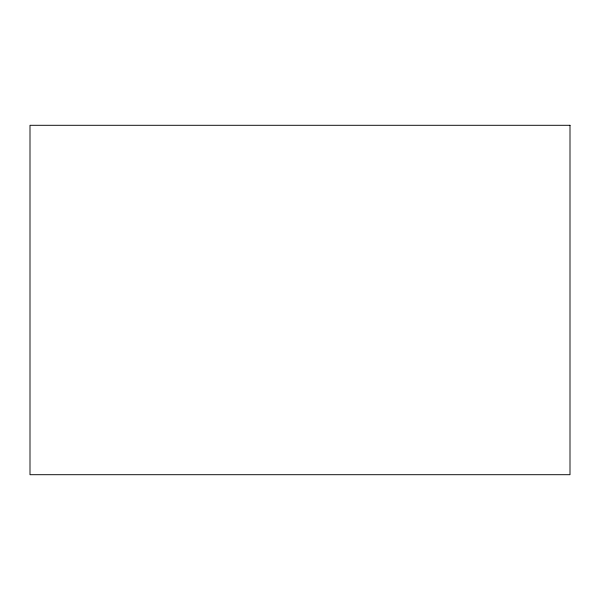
<?xml version="1.0" encoding="UTF-8"?>
<svg xmlns="http://www.w3.org/2000/svg" width="600" height="600" viewBox="0 0 600 600"><rect width="100%" height="100%" fill="white"/><g stroke="black" fill="none" stroke-linecap="round" stroke-linejoin="round"><path stroke-width="0.9" d="M570 125.295L30 125.295L30 474.705L570 474.705L570 125.295"/></g></svg>
